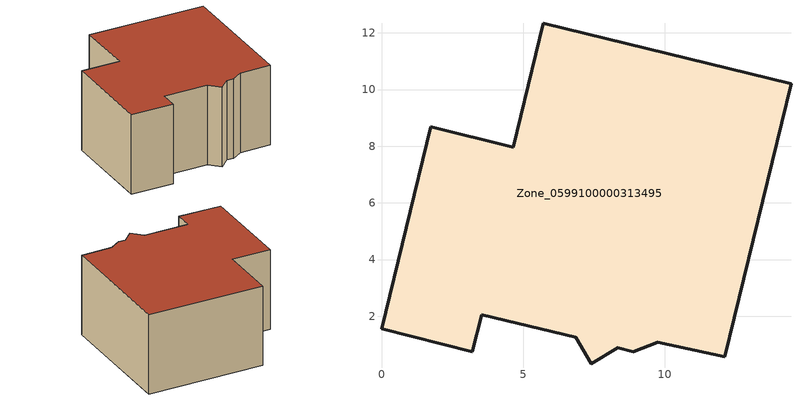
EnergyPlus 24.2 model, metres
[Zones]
Zone_0599100000313495
 floor ground (C_G): 9.74,1.08 8.88,0.76 8.33,0.89 7.41,0.33 6.85,1.25 3.53,2.06 3.21,0.75 0,1.55 1.73,8.68 4.65,7.97 5.71,12.33 14.45,10.21 12.11,0.57 z0
 wall outside (C_F): 4.65,7.97 1.73,8.68 0,1.55 3.21,0.75 3.53,2.06 6.85,1.25 7.41,0.33 8.33,0.89 8.88,0.76 9.74,1.08 12.11,0.57 14.45,10.21 5.71,12.33 4.65,7.97 z0:6.27
 roof outside (C_R): 9.74,1.08 12.11,0.57 14.45,10.21 5.71,12.33 4.65,7.97 1.73,8.68 0,1.55 3.21,0.75 3.53,2.06 6.85,1.25 7.41,0.33 8.33,0.89 8.88,0.76 z6.27
[BUILDING]
Pand.0599100000313495: North Axis=0; Terrain=City; Loads Convergence Tolerance Value=0.04; Temperature Convergence Tolerance Value=0.4; Solar Distribution=FullExterior; Maximum Number of Warmup Days=25; Minimum Number of Warmup Days=1
[Site:Location]
Rotterdam.The.Hague.AP_ZH_NLD Design_Conditions: Latitude=51.96; Longitude=4.45; Time Zone=1; Elevation=-4.5
[SITE:GROUNDTEMPERATURE:BUILDINGSURFACE]
18, 18, 18, 18, 18, 18, 18, 18, 18, 18, 18, 18
[MATERIAL] Thermal Absorptance=0.9; Solar Absorptance=0.7; Visible Absorptance=0.7
Name | Roughness | Thickness | Conductivity | Density | Specific Heat
G.D.1992-2005 | MediumSmooth | 0.15 | 0.06 | 540 | 1210
F.D.1992-2005 | Rough | 0.3 | 0.12 | 1920 | 840
R.D.1992-2005 | MediumRough | 0.2 | 0.08 | 1500 | 1000
[CONSTRUCTION]
C_G: G.D.1992-2005
C_F: F.D.1992-2005
C_R: R.D.1992-2005
[ZONE]
Zone_0599100000313495: Type=1; Multiplier=1; Ceiling Height=Autocalculate; Volume=Autocalculate; Floor Area=autocalculate; Part of Total Floor Area=Yes
[ZONEINFILTRATION:DESIGNFLOWRATE]
Infil_Zone_0599100000313495: Zone or ZoneList or Space or SpaceList=Zone_0599100000313495; Schedule=AlwaysOn; Design Flow Rate Calculation Method=Flow/Area; Flow Rate per Floor Area=0.0021; Constant Term Coefficient=1; Temperature Term Coefficient=0; Velocity Term Coefficient=0; Velocity Squared Term Coefficient=0
[HVACTEMPLATE:ZONE:IDEALLOADSAIRSYSTEM]
Zone_0599100000313495: Maximum Heating Supply Air Temperature=50; Minimum Cooling Supply Air Temperature=13; Maximum Heating Supply Air Humidity Ratio=0.0156; Minimum Cooling Supply Air Humidity Ratio=0.0077; Heating Limit=NoLimit; Cooling Limit=NoLimit; Dehumidification Control Type=ConstantSensibleHeatRatio; Cooling Sensible Heat Ratio=0.7; Dehumidification Setpoint=60; Humidification Control Type=None; Humidification Setpoint=30; Outdoor Air Method=None; Outdoor Air Flow Rate per Person=0.00944; Outdoor Air Flow Rate per Zone Floor Area=0; Outdoor Air Flow Rate per Zone=0; Demand Controlled Ventilation Type=None; Outdoor Air Economizer Type=NoEconomizer; Heat Recovery Type=None; Sensible Heat Recovery Effectiveness=0.7; Latent Heat Recovery Effectiveness=0.65
[ZONECONTROL:THERMOSTAT]
ThermostatControl_Zone_0599100000313495: Zone or ZoneList=Zone_0599100000313495; Control Type Schedule=DualSetpointControlType; Control 1=Thermostat_Zone_0599100000313495; Temperature Difference Between Cutout And Setpoint=0
[THERMOSTATSETPOINT:DUALSETPOINT]
Thermostat_Zone_0599100000313495: Heating Setpoint Temperature Schedule=HeatingSetpoint_Zone_0599100000313495; Cooling Setpoint Temperature Schedule=CoolingSetpoint_Zone_0599100000313495
[SCHEDULE:COMPACT]
HeatingSetpoint_Zone_0599100000313495: Through: 12/31, For: AllDays, Until: 24:00, 21
CoolingSetpoint_Zone_0599100000313495: Through: 12/31, For: AllDays, Until: 24:00, 24
DualSetpointControlType: Through: 12/31, For: AllDays, Until: 24:00, 4
AlwaysOn: Through: 12/31, For: AllDays, Until: 24:00, 1
